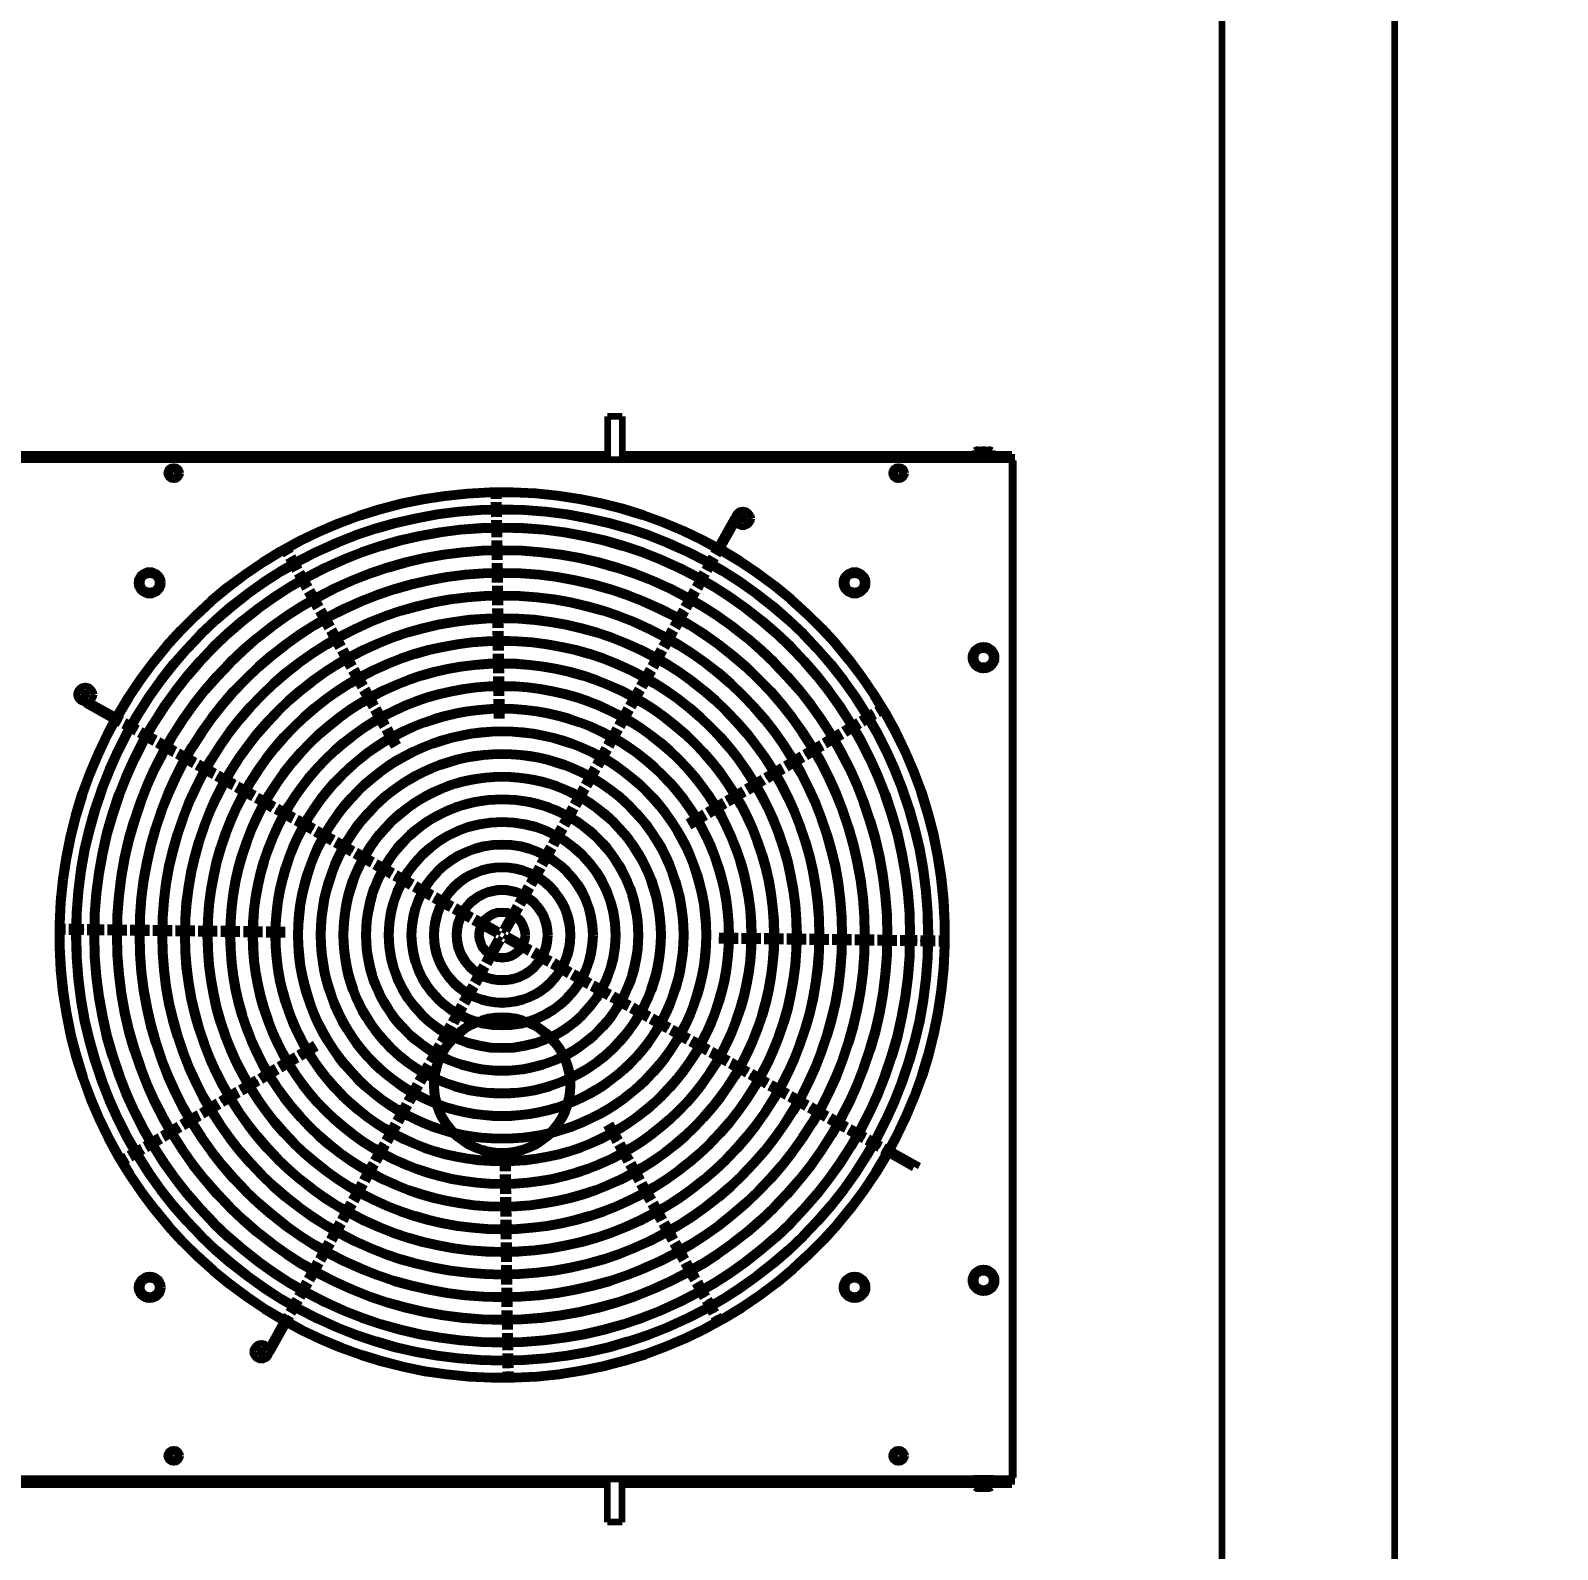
# Model space of a CAD drawing. Header units: millimetres. Extents: x 0 to 31017, y 0 to 21335.
# Drawn here: x 11121.9 to 11256.7, y 16646.5 to 16780.7 of the extents above; entities that cross this region are included whole.
import ezdxf
from ezdxf import colors
from ezdxf.entities.mleader import LeaderData, LeaderLine
from ezdxf.enums import TextEntityAlignment as Align
from ezdxf.math import Vec2, Vec3

# ---------------------------------------------------------------- set-up
doc = ezdxf.new("R2010")
doc.units = ezdxf.units.MM
doc.layers.add('DIM', color=2, linetype='Continuous')
doc.layers.add('PDF_幾何圖形', color=7, linetype='Continuous')
doc.styles.get("Standard").update_dxf_attribs({"font": 'arial.ttf'})

# ---------------------------------------------------------------- blocks, each defined once
blk = doc.blocks.new('3F機組圖彩色')
at = {"layer": 'DIM', "color": 251, "lineweight": 200, "true_color": 0x636466}
for p, q in [((93042.45, -30775.07), (93041.15, -30775.07)), ((93041.15, -30775.07), (93041.15, -30778.86)), ((93042.45, -30775.07), (93042.45, -30778.86)), ((92932.55, -30778.39), (93041.15, -30778.39)), ((93042.45, -30778.39), (93073.6, -30778.39)), ((93073.6, -30778.06), (93073.6, -30778.54)), ((93073.78, -30777.99), (93074.91, -30777.99)), ((93073.97, -30778.06), (93073.97, -30778.54)), ((93074.72, -30778.06), (93074.72, -30778.54)), ((93075.1, -30778.06), (93075.1, -30778.54)), ((93075.1, -30778.39), (93076.85, -30778.39)), ((93076.85, -30778.96), (93076.85, -30778.39)), ((92896.85, -30778.86), (93076.85, -30778.86)), ((92896.97, -30778.86), (93076.73, -30778.86)), ((93073.45, -30778.54), (93075.25, -30778.54)), ((93073.45, -30778.86), (93073.45, -30778.54)), ((93075.25, -30778.7), (93073.45, -30778.7)), ((93075.25, -30778.86), (93073.45, -30778.86)), ((93074.19, -30778.7), (93074.35, -30778.54)), ((93074.35, -30778.7), (93074.51, -30778.54)), ((93075.25, -30778.54), (93075.25, -30778.86)), ((93076.85, -30778.86), (93076.85, -30782.36)), ((93076.85, -30778.96), (93076.97, -30778.96)), ((93076.85, -30778.98), (93076.85, -30868.74)), ((93076.85, -30779.08), (93076.97, -30779.08)), ((93076.97, -30778.96), (93076.97, -30868.76)), ((93031.14, -30782.32), (93031.13, -30781.92)), ((93031.54, -30782.32), (93031.53, -30781.92)), ((93031.15, -30783.12), (93031.14, -30782.62)), ((93031.16, -30783.92), (93031.15, -30783.42)), ((93031.55, -30783.12), (93031.54, -30782.62)), ((93031.56, -30783.92), (93031.55, -30783.42)), ((93052.78, -30784.37), (93053.42, -30783.74)), ((93052.78, -30783.74), (93053.42, -30784.37)), ((93031.17, -30784.72), (93031.16, -30784.22)), ((93031.19, -30785.72), (93031.18, -30785.02)), ((93031.57, -30784.72), (93031.56, -30784.22)), ((93031.59, -30785.72), (93031.58, -30785.02)), ((93052.27, -30784.01), (93050.85, -30786.53)), ((93052.42, -30784.54), (93051.2, -30786.72)), ((93031.2, -30786.72), (93031.19, -30786.02)), ((93031.6, -30786.72), (93031.59, -30786.02)), ((93012.83, -30787.33), (93012.63, -30786.98)), ((93013.18, -30787.14), (93012.98, -30786.79)), ((93013.22, -30788.03), (93012.98, -30787.59)), ((93013.57, -30787.83), (93013.33, -30787.4)), ((93031.22, -30787.72), (93031.21, -30787.02)), ((93031.62, -30787.72), (93031.61, -30787.02)), ((93050.12, -30787.83), (93050.37, -30787.4)), ((93050.47, -30788.03), (93050.72, -30787.59)), ((93050.51, -30787.14), (93050.71, -30786.79)), ((93050.86, -30787.33), (93051.06, -30786.98)), ((93013.61, -30788.73), (93013.37, -30788.29)), ((93013.96, -30788.53), (93013.72, -30788.1)), ((93014, -30789.43), (93013.76, -30788.99)), ((93014.35, -30789.23), (93014.11, -30788.79)), ((93031.23, -30788.72), (93031.22, -30788.02)), ((93031.24, -30789.72), (93031.23, -30789.02)), ((93031.63, -30788.72), (93031.62, -30788.02)), ((93031.64, -30789.72), (93031.63, -30789.02)), ((93049.34, -30789.23), (93049.58, -30788.79)), ((93049.69, -30789.43), (93049.93, -30788.99)), ((93049.73, -30788.53), (93049.98, -30788.1)), ((93050.08, -30788.73), (93050.32, -30788.29)), ((93014.49, -30790.3), (93014.15, -30789.69)), ((93014.84, -30790.1), (93014.5, -30789.49)), ((93015.33, -30790.97), (93014.99, -30790.36)), ((93031.25, -30790.72), (93031.25, -30790.02)), ((93031.65, -30790.72), (93031.65, -30790.02)), ((93048.7, -30790.36), (93048.36, -30790.97)), ((93049.19, -30789.49), (93048.85, -30790.1)), ((93049.54, -30789.69), (93049.2, -30790.3)), ((93014.98, -30791.17), (93014.64, -30790.56)), ((93015.47, -30792.04), (93015.13, -30791.43)), ((93015.82, -30791.85), (93015.48, -30791.24)), ((93031.27, -30791.72), (93031.26, -30791.02)), ((93031.67, -30791.72), (93031.66, -30791.02)), ((93048.21, -30791.24), (93047.87, -30791.85)), ((93048.56, -30791.43), (93048.22, -30792.04)), ((93049.05, -30790.56), (93048.71, -30791.17)), ((93015.96, -30792.91), (93015.62, -30792.3)), ((93016.31, -30792.72), (93015.96, -30792.11)), ((93016.45, -30793.79), (93016.1, -30793.18)), ((93016.8, -30793.59), (93016.45, -30792.98)), ((93031.28, -30792.72), (93031.27, -30792.02)), ((93031.29, -30793.72), (93031.28, -30793.02)), ((93031.68, -30792.72), (93031.67, -30792.02)), ((93031.69, -30793.72), (93031.68, -30793.02)), ((93047.24, -30792.98), (93046.89, -30793.59)), ((93047.59, -30793.18), (93047.24, -30793.79)), ((93047.73, -30792.11), (93047.38, -30792.72)), ((93048.07, -30792.3), (93047.73, -30792.91)), ((93016.94, -30794.66), (93016.59, -30794.05)), ((93017.28, -30794.46), (93016.94, -30793.85)), ((93031.31, -30794.72), (93031.3, -30794.02)), ((93031.71, -30794.72), (93031.7, -30794.02)), ((93046.75, -30793.85), (93046.41, -30794.46)), ((93047.1, -30794.05), (93046.76, -30794.66)), ((93017.42, -30795.53), (93017.08, -30794.92)), ((93017.77, -30795.34), (93017.43, -30794.73)), ((93017.91, -30796.4), (93017.57, -30795.79)), ((93018.26, -30796.21), (93017.92, -30795.6)), ((93031.32, -30795.72), (93031.31, -30795.02)), ((93031.72, -30795.72), (93031.71, -30795.02)), ((93045.77, -30795.6), (93045.43, -30796.21)), ((93046.12, -30795.79), (93045.78, -30796.4)), ((93046.26, -30794.73), (93045.92, -30795.34)), ((93046.61, -30794.92), (93046.27, -30795.53)), ((93018.4, -30797.28), (93018.06, -30796.67)), ((93018.75, -30797.08), (93018.41, -30796.47)), ((93031.33, -30796.72), (93031.32, -30796.02)), ((93031.35, -30797.72), (93031.34, -30797.02)), ((93031.73, -30796.72), (93031.72, -30796.02)), ((93031.75, -30797.72), (93031.74, -30797.02)), ((93045.28, -30796.47), (93044.94, -30797.08)), ((93045.63, -30796.67), (93045.29, -30797.28)), ((93018.89, -30798.15), (93018.55, -30797.54)), ((93019.24, -30797.95), (93018.9, -30797.34)), ((93019.38, -30799.02), (93019.04, -30798.41)), ((93019.73, -30798.83), (93019.39, -30798.22)), ((93031.36, -30798.72), (93031.35, -30798.02)), ((93031.76, -30798.72), (93031.75, -30798.02)), ((93044.3, -30798.22), (93043.96, -30798.83)), ((93044.65, -30798.41), (93044.31, -30799.02)), ((93044.79, -30797.34), (93044.45, -30797.95)), ((93045.14, -30797.54), (93044.8, -30798.15)), ((92995.35, -30799.93), (92994.72, -30799.29)), ((92994.72, -30799.93), (92995.35, -30799.29)), ((93019.87, -30799.89), (93019.53, -30799.28)), ((93020.22, -30799.7), (93019.87, -30799.09)), ((93020.71, -30800.57), (93020.36, -30799.96)), ((93031.37, -30799.72), (93031.36, -30799.02)), ((93031.77, -30799.72), (93031.76, -30799.02)), ((93043.33, -30799.96), (93042.98, -30800.57)), ((93043.82, -30799.09), (93043.47, -30799.7)), ((93044.16, -30799.28), (93043.82, -30799.89)), ((92994.99, -30800.45), (92997.51, -30801.86)), ((92995.52, -30800.29), (92997.7, -30801.51)), ((93020.36, -30800.77), (93020.01, -30800.16)), ((93020.85, -30801.64), (93020.5, -30801.03)), ((93021.19, -30801.44), (93020.85, -30800.83)), ((93031.38, -30800.72), (93031.38, -30800.02)), ((93031.4, -30801.72), (93031.39, -30801.02)), ((93031.78, -30800.72), (93031.78, -30800.02)), ((93031.8, -30801.72), (93031.79, -30801.02)), ((93042.84, -30800.83), (93042.5, -30801.44)), ((93043.19, -30801.03), (93042.84, -30801.64)), ((93043.68, -30800.16), (93043.33, -30800.77)), ((93064.19, -30801.4), (93064.62, -30801.14)), ((93064.88, -30800.99), (93065.22, -30800.79)), ((93065.08, -30801.33), (93065.42, -30801.13)), ((92998.12, -30802.2), (92997.77, -30802)), ((92998.31, -30801.85), (92997.96, -30801.65)), ((92998.81, -30802.59), (92998.38, -30802.34)), ((92999.01, -30802.24), (92998.57, -30801.99)), ((92999.71, -30802.63), (92999.27, -30802.39)), ((93021.33, -30802.51), (93020.99, -30801.9)), ((93021.68, -30802.32), (93021.34, -30801.71)), ((93022.17, -30803.19), (93021.83, -30802.58)), ((93041.86, -30802.58), (93041.52, -30803.19)), ((93042.35, -30801.71), (93042.01, -30802.32)), ((93042.7, -30801.9), (93042.36, -30802.51)), ((93061.95, -30802.73), (93062.55, -30802.37)), ((93062.81, -30802.22), (93063.24, -30801.96)), ((93063.02, -30802.56), (93063.45, -30802.3)), ((93063.5, -30801.81), (93063.93, -30801.55)), ((93063.71, -30802.15), (93064.14, -30801.9)), ((93064.39, -30801.74), (93064.82, -30801.49)), ((92999.51, -30802.98), (92999.08, -30802.73)), ((93000.21, -30803.37), (92999.77, -30803.13)), ((93000.41, -30803.02), (92999.97, -30802.78)), ((93000.47, -30803.52), (93001.08, -30803.86)), ((93000.67, -30803.17), (93001.28, -30803.51)), ((93001.34, -30804.01), (93001.95, -30804.35)), ((93001.54, -30803.66), (93002.15, -30804)), ((93021.82, -30803.38), (93021.48, -30802.77)), ((93022.31, -30804.26), (93021.97, -30803.65)), ((93022.66, -30804.06), (93022.32, -30803.45)), ((93041.37, -30803.45), (93041.03, -30804.06)), ((93041.72, -30803.65), (93041.38, -30804.26)), ((93042.21, -30802.77), (93041.87, -30803.38)), ((93059.37, -30804.26), (93059.98, -30803.9)), ((93060.23, -30803.75), (93060.84, -30803.39)), ((93060.44, -30804.09), (93061.04, -30803.73)), ((93061.09, -30803.24), (93061.7, -30802.88)), ((93061.3, -30803.58), (93061.9, -30803.22)), ((93062.16, -30803.07), (93062.76, -30802.71)), ((93002.22, -30804.5), (93002.83, -30804.84)), ((93002.41, -30804.15), (93003.02, -30804.49)), ((93003.09, -30804.98), (93003.7, -30805.33)), ((93003.28, -30804.64), (93003.89, -30804.98)), ((93004.16, -30805.12), (93004.77, -30805.47)), ((93040.39, -30805.2), (93040.05, -30805.81)), ((93040.88, -30804.32), (93040.54, -30804.93)), ((93041.23, -30804.52), (93040.89, -30805.13)), ((93057.66, -30805.28), (93058.26, -30804.92)), ((93057.86, -30805.63), (93058.46, -30805.27)), ((93058.52, -30804.77), (93059.12, -30804.41)), ((93058.72, -30805.11), (93059.32, -30804.76)), ((93059.58, -30804.6), (93060.18, -30804.25)), ((93003.96, -30805.47), (93004.57, -30805.82)), ((93004.83, -30805.96), (93005.44, -30806.3)), ((93005.03, -30805.61), (93005.64, -30805.95)), ((93005.71, -30806.45), (93006.32, -30806.79)), ((93005.9, -30806.1), (93006.51, -30806.44)), ((93006.77, -30806.59), (93007.38, -30806.93)), ((93039.91, -30806.07), (93039.56, -30806.68)), ((93040.25, -30806.26), (93039.91, -30806.87)), ((93040.74, -30805.39), (93040.4, -30806)), ((93055.08, -30806.82), (93055.68, -30806.46)), ((93055.94, -30806.3), (93056.54, -30805.95)), ((93056.14, -30806.65), (93056.74, -30806.29)), ((93056.8, -30805.79), (93057.4, -30805.44)), ((93057, -30806.14), (93057.6, -30805.78)), ((93006.58, -30806.94), (93007.19, -30807.28)), ((93007.45, -30807.43), (93008.06, -30807.77)), ((93007.65, -30807.08), (93008.26, -30807.42)), ((93008.32, -30807.92), (93008.93, -30808.26)), ((93008.52, -30807.57), (93009.13, -30807.91)), ((93038.93, -30807.81), (93038.59, -30808.42)), ((93039.28, -30808.01), (93038.93, -30808.62)), ((93039.42, -30806.94), (93039.07, -30807.55)), ((93039.77, -30807.14), (93039.42, -30807.75)), ((93052.5, -30808.35), (93053.1, -30807.99)), ((93053.36, -30807.84), (93053.96, -30807.48)), ((93053.56, -30808.18), (93054.16, -30807.82)), ((93054.22, -30807.33), (93054.82, -30806.97)), ((93054.42, -30807.67), (93055.02, -30807.31)), ((93055.28, -30807.16), (93055.88, -30806.8)), ((93009.2, -30808.41), (93009.81, -30808.75)), ((93009.39, -30808.06), (93010, -30808.4)), ((93010.07, -30808.89), (93010.68, -30809.24)), ((93010.26, -30808.55), (93010.87, -30808.89)), ((93010.94, -30809.38), (93011.55, -30809.73)), ((93011.14, -30809.03), (93011.75, -30809.38)), ((93038.44, -30808.69), (93038.1, -30809.3)), ((93038.79, -30808.88), (93038.45, -30809.49)), ((93050.78, -30809.37), (93051.38, -30809.01)), ((93050.98, -30809.72), (93051.59, -30809.36)), ((93051.64, -30808.86), (93052.24, -30808.5)), ((93051.84, -30809.2), (93052.45, -30808.85)), ((93052.7, -30808.69), (93053.3, -30808.33)), ((93011.81, -30809.87), (93012.42, -30810.21)), ((93012.01, -30809.52), (93012.62, -30809.87)), ((93012.69, -30810.36), (93013.3, -30810.7)), ((93012.88, -30810.01), (93013.49, -30810.35)), ((93013.75, -30810.5), (93014.36, -30810.84)), ((93037.46, -30810.43), (93037.12, -30811.04)), ((93037.81, -30810.63), (93037.47, -30811.24)), ((93037.95, -30809.56), (93037.61, -30810.17)), ((93038.3, -30809.75), (93037.96, -30810.36)), ((93048.2, -30810.9), (93048.8, -30810.55)), ((93049.06, -30810.39), (93049.66, -30810.04)), ((93049.27, -30810.74), (93049.87, -30810.38)), ((93049.92, -30809.88), (93050.52, -30809.52)), ((93050.12, -30810.23), (93050.73, -30809.87)), ((93013.56, -30810.85), (93014.17, -30811.19)), ((93014.43, -30811.34), (93015.04, -30811.68)), ((93014.63, -30810.99), (93015.24, -30811.33)), ((93015.3, -30811.83), (93015.91, -30812.17)), ((93015.5, -30811.48), (93016.11, -30811.82)), ((93016.37, -30811.97), (93016.98, -30812.31)), ((93036.97, -30811.3), (93036.63, -30811.91)), ((93037.32, -30811.5), (93036.98, -30812.11)), ((93048.41, -30811.25), (93049.01, -30810.89)), ((93016.18, -30812.32), (93016.79, -30812.66)), ((93017.05, -30812.8), (93017.66, -30813.15)), ((93017.24, -30812.46), (93017.85, -30812.8)), ((93017.92, -30813.29), (93018.53, -30813.64)), ((93018.12, -30812.94), (93018.73, -30813.29)), ((93018.99, -30813.43), (93019.6, -30813.78)), ((93035.99, -30813.05), (93035.65, -30813.66)), ((93036.34, -30813.24), (93036, -30813.85)), ((93036.48, -30812.18), (93036.14, -30812.79)), ((93036.83, -30812.37), (93036.49, -30812.98)), ((93018.79, -30813.78), (93019.4, -30814.12)), ((93019.67, -30814.27), (93020.28, -30814.61)), ((93019.86, -30813.92), (93020.47, -30814.26)), ((93020.54, -30814.76), (93021.15, -30815.1)), ((93020.73, -30814.41), (93021.34, -30814.75)), ((93035.02, -30814.79), (93034.67, -30815.4)), ((93035.51, -30813.92), (93035.16, -30814.53)), ((93035.86, -30814.12), (93035.51, -30814.73)), ((93021.41, -30815.25), (93022.02, -30815.59)), ((93021.61, -30814.9), (93022.22, -30815.24)), ((93022.28, -30815.74), (93022.89, -30816.08)), ((93022.48, -30815.39), (93023.09, -30815.73)), ((93023.35, -30815.88), (93023.96, -30816.22)), ((93034.53, -30815.67), (93034.19, -30816.28)), ((93034.88, -30815.86), (93034.53, -30816.47)), ((93035.37, -30814.99), (93035.02, -30815.6)), ((93023.16, -30816.23), (93023.77, -30816.57)), ((93024.03, -30816.72), (93024.64, -30817.06)), ((93024.22, -30816.37), (93024.83, -30816.71)), ((93024.9, -30817.2), (93025.51, -30817.55)), ((93025.1, -30816.86), (93025.71, -30817.2)), ((93025.97, -30817.34), (93026.58, -30817.69)), ((93033.55, -30817.41), (93033.21, -30818.02)), ((93034.04, -30816.54), (93033.7, -30817.15)), ((93034.39, -30816.74), (93034.05, -30817.35)), ((93025.77, -30817.69), (93026.38, -30818.04)), ((93026.65, -30818.18), (93027.26, -30818.52)), ((93026.84, -30817.83), (93027.45, -30818.18)), ((93027.52, -30818.67), (93028.13, -30819.01)), ((93027.72, -30818.32), (93028.33, -30818.66)), ((93028.59, -30818.81), (93029.2, -30819.15)), ((93033.06, -30818.29), (93032.72, -30818.9)), ((93033.41, -30818.48), (93033.07, -30819.1)), ((93033.9, -30817.61), (93033.56, -30818.22)), ((92993.3, -30820.16), (92992.9, -30820.16)), ((92994.1, -30820.17), (92993.6, -30820.17)), ((92994.9, -30820.19), (92994.4, -30820.18)), ((93028.39, -30819.16), (93029, -30819.5)), ((93029.27, -30819.65), (93029.88, -30819.99)), ((93029.46, -30819.3), (93030.08, -30819.64)), ((93030.14, -30820.14), (93031.35, -30820.82)), ((93030.34, -30819.79), (93031.54, -30820.47)), ((93032.57, -30819.16), (93031.89, -30820.37)), ((93032.92, -30819.36), (93032.24, -30820.56)), ((92993.3, -30820.56), (92992.9, -30820.56)), ((92994.1, -30820.57), (92993.6, -30820.57)), ((92994.9, -30820.59), (92994.4, -30820.58)), ((92995.7, -30820.2), (92995.2, -30820.19)), ((92995.7, -30820.6), (92995.2, -30820.59)), ((92996.7, -30820.21), (92996, -30820.2)), ((92996.7, -30820.61), (92996, -30820.6)), ((92997.7, -30820.22), (92997, -30820.21)), ((92997.7, -30820.62), (92997, -30820.61)), ((92998.7, -30820.24), (92998, -30820.23)), ((92998.7, -30820.64), (92998, -30820.63)), ((92999.7, -30820.25), (92999, -30820.24)), ((92999.7, -30820.65), (92999, -30820.64)), ((93000.7, -30820.26), (93000, -30820.25)), ((93000.7, -30820.66), (93000, -30820.65)), ((93001.7, -30820.27), (93001, -30820.27)), ((93001.7, -30820.67), (93001, -30820.67)), ((93002.7, -30820.29), (93002, -30820.28)), ((93002.7, -30820.69), (93002, -30820.68)), ((93003.7, -30820.3), (93003, -30820.29)), ((93003.7, -30820.7), (93003, -30820.69)), ((93004.7, -30820.31), (93004, -30820.3)), ((93004.7, -30820.71), (93004, -30820.7)), ((93005.7, -30820.33), (93005, -30820.32)), ((93005.7, -30820.73), (93005, -30820.72)), ((93006.7, -30820.34), (93006, -30820.33)), ((93006.7, -30820.74), (93006, -30820.73)), ((93007.7, -30820.35), (93007, -30820.34)), ((93007.7, -30820.75), (93007, -30820.74)), ((93008.7, -30820.37), (93008, -30820.36)), ((93008.7, -30820.77), (93008, -30820.76)), ((93009.7, -30820.38), (93009, -30820.37)), ((93009.7, -30820.78), (93009, -30820.77)), ((93010.7, -30820.39), (93010, -30820.38)), ((93010.7, -30820.79), (93010, -30820.78)), ((93011.7, -30820.4), (93011, -30820.4)), ((93011.7, -30820.8), (93011, -30820.8)), ((93012.7, -30820.42), (93012, -30820.41)), ((93012.7, -30820.82), (93012, -30820.81)), ((93030.77, -30822.37), (93031.45, -30821.17)), ((93031.12, -30822.57), (93031.8, -30821.36)), ((93031.54, -30820.47), (93031.35, -30820.82)), ((93031.45, -30821.17), (93031.8, -30821.36)), ((93032.24, -30820.56), (93031.89, -30820.37)), ((93032.15, -30821.26), (93032.34, -30820.91)), ((93033.35, -30821.94), (93032.15, -30821.26)), ((93033.55, -30821.59), (93032.34, -30820.91)), ((93050.99, -30821.31), (93051.69, -30821.32)), ((93051, -30820.91), (93051.69, -30820.92)), ((93051.99, -30820.93), (93052.69, -30820.93)), ((93051.99, -30821.33), (93052.69, -30821.33)), ((93052.99, -30820.94), (93053.69, -30820.95)), ((93052.99, -30821.34), (93053.69, -30821.35)), ((93053.99, -30820.95), (93054.69, -30820.96)), ((93053.99, -30821.35), (93054.69, -30821.36)), ((93054.99, -30820.96), (93055.69, -30820.97)), ((93054.99, -30821.36), (93055.69, -30821.37)), ((93055.99, -30820.98), (93056.69, -30820.99)), ((93055.99, -30821.38), (93056.69, -30821.39)), ((93056.99, -30820.99), (93057.69, -30821)), ((93056.99, -30821.39), (93057.69, -30821.4)), ((93057.99, -30821), (93058.69, -30821.01)), ((93057.99, -30821.4), (93058.69, -30821.41)), ((93058.99, -30821.02), (93059.69, -30821.03)), ((93058.99, -30821.42), (93059.69, -30821.43)), ((93059.99, -30821.03), (93060.69, -30821.04)), ((93059.99, -30821.43), (93060.69, -30821.44)), ((93060.99, -30821.04), (93061.69, -30821.05)), ((93060.99, -30821.44), (93061.69, -30821.45)), ((93061.99, -30821.06), (93062.69, -30821.06)), ((93061.99, -30821.46), (93062.69, -30821.46)), ((93062.99, -30821.07), (93063.69, -30821.08)), ((93062.99, -30821.47), (93063.69, -30821.48)), ((93063.99, -30821.08), (93064.69, -30821.09)), ((93063.99, -30821.48), (93064.69, -30821.49)), ((93064.99, -30821.09), (93065.69, -30821.1)), ((93064.99, -30821.49), (93065.69, -30821.5)), ((93065.99, -30821.11), (93066.69, -30821.12)), ((93065.99, -30821.51), (93066.69, -30821.52)), ((93066.99, -30821.12), (93067.69, -30821.13)), ((93066.99, -30821.52), (93067.69, -30821.53)), ((93067.99, -30821.13), (93068.49, -30821.14)), ((93067.99, -30821.53), (93068.49, -30821.54)), ((93068.79, -30821.14), (93069.29, -30821.15)), ((93069.59, -30821.16), (93070.09, -30821.16)), ((93070.39, -30821.17), (93070.79, -30821.17)), ((93030.28, -30823.25), (93030.62, -30822.63)), ((93030.63, -30823.44), (93030.97, -30822.83)), ((93034.23, -30822.43), (93033.61, -30822.09)), ((93034.42, -30822.08), (93033.81, -30821.74)), ((93035.1, -30822.92), (93034.49, -30822.58)), ((93035.3, -30822.57), (93034.69, -30822.23)), ((93036.17, -30823.06), (93035.56, -30822.72)), ((93068.79, -30821.54), (93069.29, -30821.55)), ((93069.59, -30821.56), (93070.09, -30821.56)), ((93070.39, -30821.57), (93070.79, -30821.57)), ((93029.79, -30824.12), (93030.13, -30823.51)), ((93030.14, -30824.32), (93030.48, -30823.71)), ((93035.97, -30823.41), (93035.36, -30823.07)), ((93036.85, -30823.9), (93036.24, -30823.55)), ((93037.04, -30823.55), (93036.43, -30823.21)), ((93037.72, -30824.39), (93037.11, -30824.04)), ((93037.92, -30824.04), (93037.31, -30823.69)), ((93038.79, -30824.53), (93038.18, -30824.18)), ((93028.81, -30825.87), (93029.16, -30825.26)), ((93029.16, -30826.06), (93029.5, -30825.45)), ((93029.3, -30824.99), (93029.64, -30824.38)), ((93029.65, -30825.19), (93029.99, -30824.58)), ((93038.59, -30824.87), (93037.98, -30824.53)), ((93039.47, -30825.36), (93038.86, -30825.02)), ((93039.66, -30825.01), (93039.05, -30824.67)), ((93040.34, -30825.85), (93039.73, -30825.51)), ((93040.53, -30825.5), (93039.92, -30825.16)), ((93028.32, -30826.74), (93028.67, -30826.13)), ((93028.67, -30826.94), (93029.02, -30826.33)), ((93041.21, -30826.34), (93040.6, -30826)), ((93041.41, -30825.99), (93040.8, -30825.65)), ((93042.08, -30826.83), (93041.47, -30826.49)), ((93042.28, -30826.48), (93041.67, -30826.14)), ((93043.15, -30826.97), (93042.54, -30826.63)), ((93027.35, -30828.49), (93027.69, -30827.88)), ((93027.7, -30828.68), (93028.04, -30828.07)), ((93027.84, -30827.61), (93028.18, -30827)), ((93028.18, -30827.81), (93028.53, -30827.2)), ((93042.96, -30827.32), (93042.35, -30826.98)), ((93043.83, -30827.81), (93043.22, -30827.47)), ((93044.02, -30827.46), (93043.41, -30827.12)), ((93044.7, -30828.3), (93044.09, -30827.95)), ((93044.9, -30827.95), (93044.29, -30827.61)), ((93045.77, -30828.44), (93045.16, -30828.09)), ((93026.37, -30830.23), (93026.71, -30829.62)), ((93026.86, -30829.36), (93027.2, -30828.75)), ((93027.21, -30829.55), (93027.55, -30828.94)), ((93045.57, -30828.79), (93044.96, -30828.44)), ((93046.45, -30829.27), (93045.84, -30828.93)), ((93046.64, -30828.93), (93046.03, -30828.58)), ((93047.32, -30829.76), (93046.71, -30829.42)), ((93047.51, -30829.41), (93046.9, -30829.07)), ((93048.39, -30829.9), (93047.78, -30829.56)), ((93015.28, -30830.48), (93014.68, -30830.84)), ((93015.49, -30830.83), (93014.89, -30831.18)), ((93025.88, -30831.1), (93026.22, -30830.49)), ((93026.23, -30831.3), (93026.57, -30830.69)), ((93026.72, -30830.43), (93027.06, -30829.82)), ((93048.19, -30830.25), (93047.58, -30829.91)), ((93049.06, -30830.74), (93048.45, -30830.4)), ((93049.26, -30830.39), (93048.65, -30830.05)), ((93049.94, -30831.23), (93049.33, -30830.89)), ((93050.13, -30830.88), (93049.52, -30830.54)), ((93012.71, -30832.01), (93012.1, -30832.37)), ((93013.57, -30831.5), (93012.96, -30831.86)), ((93013.77, -30831.85), (93013.17, -30832.21)), ((93014.43, -30830.99), (93013.82, -30831.35)), ((93014.63, -30831.34), (93014.03, -30831.69)), ((93024.9, -30832.85), (93025.24, -30832.24)), ((93025.39, -30831.98), (93025.73, -30831.37)), ((93025.74, -30832.17), (93026.08, -30831.56)), ((93050.81, -30831.72), (93050.2, -30831.38)), ((93051, -30831.37), (93050.39, -30831.03)), ((93051.68, -30832.21), (93051.07, -30831.86)), ((93051.88, -30831.86), (93051.27, -30831.52)), ((93052.75, -30832.35), (93052.14, -30832)), ((93010.13, -30833.55), (93009.53, -30833.91)), ((93010.99, -30833.04), (93010.39, -30833.4)), ((93011.19, -30833.38), (93010.59, -30833.74)), ((93011.85, -30832.53), (93011.24, -30832.88)), ((93012.05, -30832.87), (93011.45, -30833.23)), ((93012.91, -30832.36), (93012.31, -30832.72)), ((93024.41, -30833.72), (93024.76, -30833.11)), ((93024.76, -30833.92), (93025.1, -30833.31)), ((93025.25, -30833.04), (93025.59, -30832.43)), ((93052.55, -30832.7), (93051.94, -30832.35)), ((93053.43, -30833.18), (93052.82, -30832.84)), ((93053.62, -30832.84), (93053.01, -30832.49)), ((93054.3, -30833.67), (93053.69, -30833.33)), ((93054.49, -30833.32), (93053.88, -30832.98)), ((93055.37, -30833.81), (93054.76, -30833.47)), ((93008.41, -30834.57), (93007.81, -30834.93)), ((93008.61, -30834.91), (93008.01, -30835.27)), ((93009.27, -30834.06), (93008.67, -30834.42)), ((93009.47, -30834.4), (93008.87, -30834.76)), ((93010.33, -30833.89), (93009.73, -30834.25)), ((93023.44, -30835.47), (93023.78, -30834.86)), ((93023.92, -30834.59), (93024.27, -30833.98)), ((93024.27, -30834.79), (93024.62, -30834.18)), ((93055.17, -30834.16), (93054.56, -30833.82)), ((93056.04, -30834.65), (93055.43, -30834.31)), ((93056.24, -30834.3), (93055.63, -30833.96)), ((93056.92, -30835.14), (93056.31, -30834.8)), ((93057.11, -30834.79), (93056.5, -30834.45)), ((93057.98, -30835.28), (93057.37, -30834.94)), ((93005.83, -30836.1), (93005.23, -30836.46)), ((93006.69, -30835.59), (93006.09, -30835.95)), ((93006.89, -30835.94), (93006.29, -30836.29)), ((93007.55, -30835.08), (93006.95, -30835.44)), ((93007.75, -30835.43), (93007.15, -30835.78)), ((93022.95, -30836.34), (93023.29, -30835.73)), ((93023.3, -30836.53), (93023.64, -30835.92)), ((93023.78, -30835.66), (93024.13, -30835.05)), ((93057.79, -30835.63), (93057.18, -30835.29)), ((93058.66, -30836.12), (93058.05, -30835.77)), ((93058.86, -30835.77), (93058.25, -30835.43)), ((93059.53, -30836.61), (93058.92, -30836.26)), ((93059.73, -30836.26), (93059.12, -30835.91)), ((93003.25, -30837.64), (93002.65, -30838)), ((93004.11, -30837.13), (93003.51, -30837.48)), ((93004.32, -30837.47), (93003.71, -30837.83)), ((93004.97, -30836.62), (93004.37, -30836.97)), ((93005.17, -30836.96), (93004.57, -30837.32)), ((93006.03, -30836.45), (93005.43, -30836.81)), ((93021.97, -30838.08), (93022.31, -30837.47)), ((93022.32, -30838.28), (93022.66, -30837.67)), ((93022.46, -30837.21), (93022.8, -30836.6)), ((93022.81, -30837.41), (93023.15, -30836.8)), ((93041.03, -30837.67), (93041.37, -30838.28)), ((93041.38, -30837.47), (93041.72, -30838.08)), ((93060.41, -30837.09), (93059.8, -30836.75)), ((93060.6, -30836.75), (93059.99, -30836.4)), ((93061.28, -30837.58), (93060.67, -30837.24)), ((93061.47, -30837.23), (93060.86, -30836.89)), ((93062.35, -30837.72), (93061.74, -30837.38)), ((93001.53, -30838.66), (93000.93, -30839.02)), ((93001.74, -30839), (93001.14, -30839.36)), ((93002.39, -30838.15), (93001.79, -30838.51)), ((93002.6, -30838.49), (93001.99, -30838.85)), ((93003.46, -30837.98), (93002.85, -30838.34)), ((93021.48, -30838.96), (93021.82, -30838.35)), ((93021.83, -30839.15), (93022.17, -30838.54)), ((93041.52, -30838.54), (93041.86, -30839.15)), ((93041.87, -30838.35), (93042.21, -30838.96)), ((93062.15, -30838.07), (93061.54, -30837.73)), ((93063.02, -30838.56), (93062.41, -30838.22)), ((93063.22, -30838.21), (93062.61, -30837.87)), ((93063.28, -30838.71), (93063.72, -30838.95)), ((93063.48, -30838.36), (93063.92, -30838.6)), ((93064.18, -30838.75), (93064.61, -30839)), ((92998.61, -30840.4), (92998.27, -30840.6)), ((92999.3, -30839.99), (92998.87, -30840.25)), ((92999.5, -30840.33), (92999.07, -30840.59)), ((92999.99, -30839.58), (92999.56, -30839.84)), ((93000.19, -30839.93), (92999.76, -30840.18)), ((93000.67, -30839.17), (93000.24, -30839.43)), ((93000.88, -30839.52), (93000.45, -30839.77)), ((93020.5, -30840.7), (93020.85, -30840.09)), ((93020.85, -30840.9), (93021.19, -30840.29)), ((93020.99, -30839.83), (93021.33, -30839.22)), ((93021.34, -30840.02), (93021.68, -30839.41)), ((93031.89, -30840.01), (93031.9, -30840.71)), ((93032.29, -30840.01), (93032.3, -30840.71)), ((93042.01, -30839.41), (93042.35, -30840.02)), ((93042.36, -30839.22), (93042.7, -30839.83)), ((93042.5, -30840.29), (93042.84, -30840.9)), ((93042.84, -30840.09), (93043.19, -30840.7)), ((93063.98, -30839.1), (93064.42, -30839.34)), ((93064.68, -30839.49), (93065.12, -30839.74)), ((93064.88, -30839.14), (93065.31, -30839.39)), ((93065.38, -30839.88), (93065.73, -30840.08)), ((93065.57, -30839.53), (93065.92, -30839.73)), ((93068.17, -30841.44), (93065.99, -30840.22)), ((93068.7, -30841.28), (93066.18, -30839.87)), ((92998.82, -30840.74), (92998.47, -30840.95)), ((93020.01, -30841.57), (93020.36, -30840.96)), ((93020.36, -30841.77), (93020.71, -30841.16)), ((93031.91, -30841.01), (93031.91, -30841.71)), ((93032.31, -30841.01), (93032.31, -30841.71)), ((93042.98, -30841.16), (93043.33, -30841.77)), ((93043.33, -30840.96), (93043.68, -30841.57)), ((93019.04, -30843.32), (93019.38, -30842.71)), ((93019.39, -30843.51), (93019.73, -30842.9)), ((93019.53, -30842.45), (93019.87, -30841.84)), ((93019.87, -30842.64), (93020.22, -30842.03)), ((93031.92, -30842.01), (93031.93, -30842.71)), ((93031.93, -30843.01), (93031.94, -30843.71)), ((93032.32, -30842.01), (93032.33, -30842.71)), ((93032.33, -30843.01), (93032.34, -30843.71)), ((93043.47, -30842.03), (93043.82, -30842.64)), ((93043.82, -30841.84), (93044.16, -30842.45)), ((93043.96, -30842.9), (93044.3, -30843.51)), ((93044.31, -30842.71), (93044.65, -30843.32)), ((93018.06, -30845.06), (93018.4, -30844.45)), ((93018.55, -30844.19), (93018.89, -30843.58)), ((93018.9, -30844.39), (93019.24, -30843.78)), ((93031.94, -30844.01), (93031.95, -30844.71)), ((93032.34, -30844.01), (93032.35, -30844.71)), ((93044.45, -30843.78), (93044.79, -30844.39)), ((93044.8, -30843.58), (93045.14, -30844.19)), ((93045.29, -30844.45), (93045.63, -30845.06)), ((93017.57, -30845.94), (93017.91, -30845.33)), ((93017.92, -30846.13), (93018.26, -30845.52)), ((93018.41, -30845.26), (93018.75, -30844.65)), ((93031.96, -30845.01), (93031.97, -30845.71)), ((93032.36, -30845.01), (93032.37, -30845.71)), ((93044.94, -30844.65), (93045.28, -30845.26)), ((93045.43, -30845.52), (93045.77, -30846.13)), ((93045.78, -30845.33), (93046.12, -30845.94)), ((93016.59, -30847.68), (93016.94, -30847.07)), ((93017.08, -30846.81), (93017.42, -30846.2)), ((93017.43, -30847), (93017.77, -30846.39)), ((93031.97, -30846.01), (93031.98, -30846.71)), ((93031.98, -30847.01), (93031.99, -30847.71)), ((93032.37, -30846.01), (93032.38, -30846.71)), ((93032.38, -30847.01), (93032.39, -30847.71)), ((93045.92, -30846.39), (93046.26, -30847)), ((93046.27, -30846.2), (93046.61, -30846.81)), ((93046.76, -30847.07), (93047.1, -30847.68)), ((93016.1, -30848.55), (93016.45, -30847.94)), ((93016.45, -30848.75), (93016.8, -30848.14)), ((93016.94, -30847.88), (93017.28, -30847.27)), ((93032, -30848.01), (93032.01, -30848.71)), ((93032.4, -30848.01), (93032.41, -30848.71)), ((93046.41, -30847.27), (93046.75, -30847.88)), ((93046.89, -30848.14), (93047.24, -30848.75)), ((93047.24, -30847.94), (93047.59, -30848.55)), ((93015.13, -30850.3), (93015.47, -30849.69)), ((93015.62, -30849.43), (93015.96, -30848.82)), ((93015.96, -30849.62), (93016.31, -30849.01)), ((93032.01, -30849.01), (93032.02, -30849.71)), ((93032.41, -30849.01), (93032.42, -30849.71)), ((93047.38, -30849.01), (93047.73, -30849.62)), ((93047.73, -30848.82), (93048.07, -30849.43)), ((93048.22, -30849.69), (93048.56, -30850.3)), ((93014.64, -30851.17), (93014.98, -30850.56)), ((93014.99, -30851.37), (93015.33, -30850.76)), ((93015.48, -30850.49), (93015.82, -30849.88)), ((93032.02, -30850.01), (93032.03, -30850.71)), ((93032.04, -30851.01), (93032.04, -30851.71)), ((93032.42, -30850.01), (93032.43, -30850.71)), ((93032.44, -30851.01), (93032.44, -30851.71)), ((93047.87, -30849.88), (93048.21, -30850.49)), ((93048.36, -30850.76), (93048.7, -30851.37)), ((93048.71, -30850.56), (93049.05, -30851.17)), ((93014, -30852.3), (93013.76, -30852.74)), ((93014.35, -30852.5), (93014.11, -30852.94)), ((93014.15, -30852.04), (93014.49, -30851.43)), ((93014.5, -30852.24), (93014.84, -30851.63)), ((93032.05, -30852.01), (93032.06, -30852.71)), ((93032.45, -30852.01), (93032.46, -30852.71)), ((93048.85, -30851.63), (93049.19, -30852.24)), ((93049.2, -30851.43), (93049.54, -30852.04)), ((93049.34, -30852.5), (93049.58, -30852.94)), ((93049.69, -30852.3), (93049.93, -30852.74)), ((93013.22, -30853.7), (93012.97, -30854.14)), ((93013.61, -30853), (93013.37, -30853.44)), ((93013.96, -30853.2), (93013.71, -30853.63)), ((93032.06, -30853.01), (93032.07, -30853.71)), ((93032.46, -30853.01), (93032.47, -30853.71)), ((93049.73, -30853.2), (93049.97, -30853.63)), ((93050.08, -30853), (93050.32, -30853.44)), ((93050.47, -30853.7), (93050.71, -30854.14)), ((93011.27, -30857.19), (93012.49, -30855.01)), ((93011.43, -30857.72), (93012.84, -30855.2)), ((93012.83, -30854.4), (93012.63, -30854.75)), ((93013.18, -30854.59), (93012.98, -30854.94)), ((93013.57, -30853.9), (93013.32, -30854.33)), ((93032.07, -30854.01), (93032.08, -30854.71)), ((93032.09, -30855.01), (93032.1, -30855.71)), ((93032.47, -30854.01), (93032.48, -30854.71)), ((93032.49, -30855.01), (93032.5, -30855.71)), ((93050.12, -30853.9), (93050.37, -30854.33)), ((93050.51, -30854.59), (93050.71, -30854.94)), ((93050.86, -30854.4), (93051.06, -30854.75)), ((93032.1, -30856.01), (93032.11, -30856.71)), ((93032.11, -30856.01), (93032.11, -30856.71)), ((93032.5, -30856.01), (93032.51, -30856.71)), ((93032.51, -30856.01), (93032.51, -30856.71)), ((93010.91, -30857.36), (93010.28, -30857.99)), ((93010.91, -30857.99), (93010.28, -30857.36)), ((93032.12, -30857.01), (93032.13, -30857.51)), ((93032.13, -30857.81), (93032.14, -30858.31)), ((93032.52, -30857.01), (93032.53, -30857.51)), ((93032.53, -30857.81), (93032.54, -30858.31)), ((93032.14, -30858.61), (93032.15, -30859.11)), ((93032.54, -30858.61), (93032.55, -30859.11)), ((93032.15, -30859.41), (93032.16, -30859.81)), ((93032.55, -30859.41), (93032.56, -30859.81)), ((93076.85, -30865.36), (93076.85, -30868.86)), ((92896.85, -30868.86), (93076.85, -30868.86)), ((92896.97, -30868.86), (93076.73, -30868.86)), ((92900.23, -30868.89), (93073.45, -30868.89)), ((92932.55, -30869.39), (93041.15, -30869.39)), ((93041.15, -30872.71), (93041.15, -30868.89)), ((93042.45, -30872.71), (93042.45, -30868.89)), ((93042.45, -30869.39), (93073.6, -30869.39)), ((93075.25, -30868.86), (93073.45, -30868.86)), ((93073.45, -30868.86), (93073.45, -30869.18)), ((93075.25, -30869.02), (93073.45, -30869.02)), ((93073.45, -30869.18), (93075.25, -30869.18)), ((93073.6, -30869.66), (93073.6, -30869.18)), ((93073.78, -30869.73), (93074.91, -30869.73)), ((93073.97, -30869.66), (93073.97, -30869.18)), ((93074.19, -30869.02), (93074.35, -30869.18)), ((93074.35, -30869.02), (93074.51, -30869.18)), ((93074.72, -30869.66), (93074.72, -30869.18)), ((93075.1, -30869.66), (93075.1, -30869.18)), ((93075.1, -30869.39), (93076.85, -30869.39)), ((93075.25, -30869.18), (93075.25, -30868.86)), ((93075.25, -30868.89), (93075.85, -30868.89)), ((93075.85, -30868.89), (93075.88, -30868.86)), ((93076.85, -30869.39), (93076.85, -30868.76)), ((93076.97, -30868.76), (93076.85, -30868.76)), ((93042.45, -30872.71), (93041.15, -30872.71))]:
    blk.add_line(p, q, dxfattribs=at)
for points in [[(93003.08, -30780.46), (93003.31, -30780.06), (93003.08, -30779.67), (93002.62, -30779.67), (93002.39, -30780.06), (93002.62, -30780.46)], [(93067.08, -30780.46), (93067.31, -30780.06), (93067.08, -30779.67), (93066.62, -30779.67), (93066.39, -30780.06), (93066.62, -30780.46)], [(93000.24, -30788.9), (92999.75, -30789.75), (93000.24, -30790.6), (93001.22, -30790.6), (93001.71, -30789.75), (93001.22, -30788.9)], [(93063.81, -30789.26), (93062.96, -30788.77), (93062.11, -30789.26), (93062.11, -30790.24), (93062.96, -30790.73), (93063.81, -30790.24)], [(93074.84, -30797.21), (93075.33, -30796.36), (93074.84, -30795.52), (93073.86, -30795.52), (93073.37, -30796.36), (93073.86, -30797.21)], [(92999.88, -30852.47), (93000.73, -30852.96), (93001.58, -30852.47), (93001.58, -30851.49), (93000.73, -30851), (92999.88, -30851.49)], [(93063.45, -30852.83), (93063.94, -30851.98), (93063.45, -30851.13), (93062.47, -30851.13), (93061.98, -30851.98), (93062.47, -30852.83)], [(93074.84, -30852.21), (93075.33, -30851.36), (93074.84, -30850.52), (93073.86, -30850.52), (93073.37, -30851.36), (93073.86, -30852.21)], [(93003.08, -30867.26), (93003.31, -30866.86), (93003.08, -30866.47), (93002.62, -30866.47), (93002.39, -30866.86), (93002.62, -30867.26)], [(93067.08, -30867.26), (93067.31, -30866.86), (93067.08, -30866.47), (93066.62, -30866.47), (93066.39, -30866.86), (93066.62, -30867.26)]]:
    blk.add_lwpolyline(points, close=True, dxfattribs=at)
for centre, radius in [((93002.85, -30780.06), 0.6), ((93002.85, -30780.06), 0.345), ((93066.85, -30780.06), 0.6), ((93066.85, -30780.06), 0.345), ((93031.85, -30820.86), 37.75), ((93031.85, -30820.86), 37.45), ((93053.1, -30784.06), 0.75), ((93031.85, -30820.86), 36.15), ((93031.85, -30820.86), 35.85), ((93031.85, -30820.86), 34.15), ((93031.85, -30820.86), 33.85), ((93000.73, -30789.75), 1.1), ((93031.85, -30820.86), 32.15), ((93031.85, -30820.86), 31.85), ((93000.73, -30789.75), 0.735), ((93062.96, -30789.75), 1.1), ((93062.96, -30789.75), 0.735), ((93031.85, -30820.86), 30.15), ((93031.85, -30820.86), 29.85), ((93031.85, -30820.86), 28.15), ((93031.85, -30820.86), 27.85), ((93031.85, -30820.86), 26.15), ((93031.85, -30820.86), 25.85), ((93074.35, -30796.36), 1.1), ((93074.35, -30796.36), 0.735), ((93031.85, -30820.86), 24.15), ((93031.85, -30820.86), 23.85), ((92995.04, -30799.61), 0.75), ((93031.85, -30820.86), 22.15), ((93031.85, -30820.86), 21.85), ((93031.85, -30820.86), 20.15), ((93031.85, -30820.86), 19.85), ((93031.85, -30820.86), 18.15), ((93031.85, -30820.86), 17.85), ((93031.85, -30820.86), 16.15), ((93031.85, -30820.86), 15.85), ((93031.85, -30820.86), 14.15), ((93031.85, -30820.86), 13.85), ((93031.85, -30820.86), 12.15), ((93031.85, -30820.86), 11.85), ((93031.85, -30820.86), 10.15), ((93031.85, -30820.86), 9.85), ((93031.85, -30820.86), 8.15), ((93031.85, -30820.86), 7.85), ((93031.85, -30820.86), 6.15), ((93031.85, -30820.86), 5.85), ((93031.85, -30820.86), 4.15), ((93031.85, -30820.86), 3.85), ((93031.85, -30820.86), 2.15), ((93031.85, -30820.86), 1.9), ((93031.85, -30834.12), 6.15), ((93031.85, -30834.12), 5.85), ((93000.73, -30851.98), 1.1), ((93062.96, -30851.98), 1.1), ((93074.35, -30851.36), 1.1), ((93074.35, -30851.36), 0.735), ((93000.73, -30851.98), 0.735), ((93062.96, -30851.98), 0.735), ((93010.59, -30857.67), 0.75), ((93002.85, -30866.86), 0.6), ((93002.85, -30866.86), 0.345), ((93066.85, -30866.86), 0.6), ((93066.85, -30866.86), 0.345)]:
    blk.add_circle(centre, radius, dxfattribs=at)
for centre, radius, start, end in [((93073.78, -30778.28), 0.286, 49.0554, 130.9446), ((93074.35, -30779.03), 1.04, 68.853, 111.147), ((93074.91, -30778.28), 0.286, 49.0554, 130.9446), ((93031.85, -30820.86), 39.25, 91.5568, 91.5458), ((93031.85, -30820.86), 38.95, 91.572, 91.5714), ((93073.78, -30869.45), 0.286, 229.0554, 310.9446), ((93074.35, -30868.7), 1.04, 248.853, 291.147), ((93074.91, -30869.45), 0.286, 229.0554, 310.9446)]:
    blk.add_arc(centre, radius, start, end, dxfattribs=at)
blk = doc.blocks.new('_DetailCallout')
at = {"color": 0, "linetype": 'ByBlock', "lineweight": -2, "transparency": 16777216}
blk.add_line((8, 0), (-8, 0), dxfattribs=at)
blk.add_circle((0, 0), 8, dxfattribs=at)
at = {"color": 0, "transparency": 16777216}
for tag, p in [('視圖號碼', (0, 1)), ('圖紙號碼', (0, -6))]:
    blk.add_attdef(tag, text='', height=3, dxfattribs=at).set_placement(p, align=Align.CENTER)

msp = doc.modelspace()

# ---------------------------------------------------------------- linework, layer by layer
at = {"layer": 'PDF_幾何圖形', "color": 251, "lineweight": 200, "true_color": 0x636466}
for points in [[(11242.31, 16808.91), (11242.31, 16285.94), (10420.38, 16285.94), (10420.38, 16808.91)], [(11227.06, 16808.91), (11227.06, 16301.19), (10435.62, 16301.19), (10435.62, 16808.91)]]:
    msp.add_lwpolyline(points, dxfattribs=at)

# ---------------------------------------------------------------- block references
at = {"color": 251, "lineweight": 200, "true_color": 0x636466}
msp.add_blockref('3F機組圖彩色', (-81868.32, 47521.67), dxfattribs=at)

# ---------------------------------------------------------------- leaders
at = {"color": 175, "true_color": 0x4554a5}
ml = msp.add_multileader_block('Standard', dxfattribs=at)
ml.set_content('_DetailCallout', color=(69, 84, 165), scale=15)
ml.set_attribute('視圖號碼', '冷藏庫', width=0)
ml.set_attribute('圖紙號碼', 'A機', width=0)
ml.set_leader_properties()
ml.build(insert=Vec2(0, 0))
ml.multileader.update_dxf_attribs({"leader_type": 0})
ctx = ml.context
ctx.base_point, ctx.plane_origin = Vec3(13190.86, 19361.87), Vec3(13310.86, 19361.87)
notes = []
notes.append((ctx, [(0, (0, 0, 0), (0, 0), (1, 0), 1, [])]))
ctx.block.insert = Vec3(13310.86, 19361.87)
at = {"color": 251, "true_color": 0x636466}
ml = msp.add_multileader_block('Standard', dxfattribs=at)
ml.set_content('_DetailCallout', color=(99, 100, 102), scale=15)
ml.set_attribute('視圖號碼', '急速庫', width=0)
ml.set_attribute('圖紙號碼', 'B', width=0)
ml.set_leader_properties()
ml.build(insert=Vec2(0, 0))
ml.multileader.update_dxf_attribs({"leader_type": 0})
ctx = ml.context
ctx.base_point, ctx.plane_origin = Vec3(11503.79, 17825.66), Vec3(11623.79, 17825.66)
notes.append((ctx, [(0, (0, 0, 0), (0, 0), (1, 0), 1, [])]))
ctx.block.insert = Vec3(11623.79, 17825.66)
ml = msp.add_multileader_block('Standard', dxfattribs=at)
ml.set_content('_DetailCallout', color=(99, 100, 102), scale=15)
ml.set_attribute('視圖號碼', '急速庫', width=0)
ml.set_attribute('圖紙號碼', 'A-2', width=0)
ml.set_leader_properties()
ml.build(insert=Vec2(0, 0))
ml.multileader.update_dxf_attribs({"leader_type": 0})
ctx = ml.context
ctx.base_point, ctx.plane_origin = Vec3(11835.98, 17825.66), Vec3(11955.98, 17825.66)
notes.append((ctx, [(0, (0, 0, 0), (0, 0), (1, 0), 1, [])]))
ctx.block.insert = Vec3(11955.98, 17825.66)
ml = msp.add_multileader_block('Standard', dxfattribs=at)
ml.set_content('_DetailCallout', color=(99, 100, 102), scale=15)
ml.set_attribute('視圖號碼', '急速庫', width=0)
ml.set_attribute('圖紙號碼', 'A-1', width=0)
ml.set_leader_properties()
ml.build(insert=Vec2(0, 0))
ml.multileader.update_dxf_attribs({"leader_type": 0})
ctx = ml.context
ctx.base_point, ctx.plane_origin = Vec3(12173.04, 17825.66), Vec3(12293.04, 17825.66)
notes.append((ctx, [(0, (0, 0, 0), (0, 0), (1, 0), 1, [])]))
ctx.block.insert = Vec3(12293.04, 17825.66)
ml = msp.add_multileader_block('Standard', dxfattribs=at)
ml.set_content('_DetailCallout', color=(99, 100, 102), scale=15)
ml.set_attribute('視圖號碼', '半成品', width=0)
ml.set_attribute('圖紙號碼', 'B', width=0)
ml.set_leader_properties()
ml.build(insert=Vec2(0, 0))
ml.multileader.update_dxf_attribs({"leader_type": 0})
ctx = ml.context
ctx.base_point, ctx.plane_origin = Vec3(11496.44, 16648.92), Vec3(11616.44, 16648.92)
notes.append((ctx, [(0, (0, 0, 0), (0, 0), (1, 0), 1, [])]))
ctx.block.insert = Vec3(11616.44, 16648.92)
ml = msp.add_multileader_block('Standard', dxfattribs=at)
ml.set_content('_DetailCallout', color=(99, 100, 102), scale=15)
ml.set_attribute('視圖號碼', '半成品', width=0)
ml.set_attribute('圖紙號碼', 'A-2', width=0)
ml.set_leader_properties()
ml.build(insert=Vec2(0, 0))
ml.multileader.update_dxf_attribs({"leader_type": 0})
ctx = ml.context
ctx.base_point, ctx.plane_origin = Vec3(11828.64, 16648.92), Vec3(11948.64, 16648.92)
notes.append((ctx, [(0, (0, 0, 0), (0, 0), (1, 0), 1, [])]))
ctx.block.insert = Vec3(11948.64, 16648.92)
ml = msp.add_multileader_block('Standard', dxfattribs=at)
ml.set_content('_DetailCallout', color=(99, 100, 102), scale=15)
ml.set_attribute('視圖號碼', '半成品', width=0)
ml.set_attribute('圖紙號碼', 'A-1', width=0)
ml.set_leader_properties()
ml.build(insert=Vec2(0, 0))
ml.multileader.update_dxf_attribs({"leader_type": 0})
ctx = ml.context
ctx.base_point, ctx.plane_origin = Vec3(12165.69, 16648.92), Vec3(12285.69, 16648.92)
notes.append((ctx, [(0, (0, 0, 0), (0, 0), (1, 0), 1, [])]))
ctx.block.insert = Vec3(12285.69, 16648.92)
for ctx, leaders in notes:
    for number, flags, end, landing, length, lines in leaders:
        leader = LeaderData()
        leader.index, (leader.has_last_leader_line, leader.has_dogleg_vector, leader.attachment_direction) = number, flags
        leader.last_leader_point, leader.dogleg_vector, leader.dogleg_length = Vec3(end), Vec3(landing), length
        for number, points, colour, breaks in lines:
            line = LeaderLine()
            line.index, line.vertices, line.color, line.breaks = number, Vec3.list(points), colors.encode_raw_color(colour), breaks
            leader.lines.append(line)
        ctx.leaders.append(leader)

doc.saveas('drawing.dxf')
